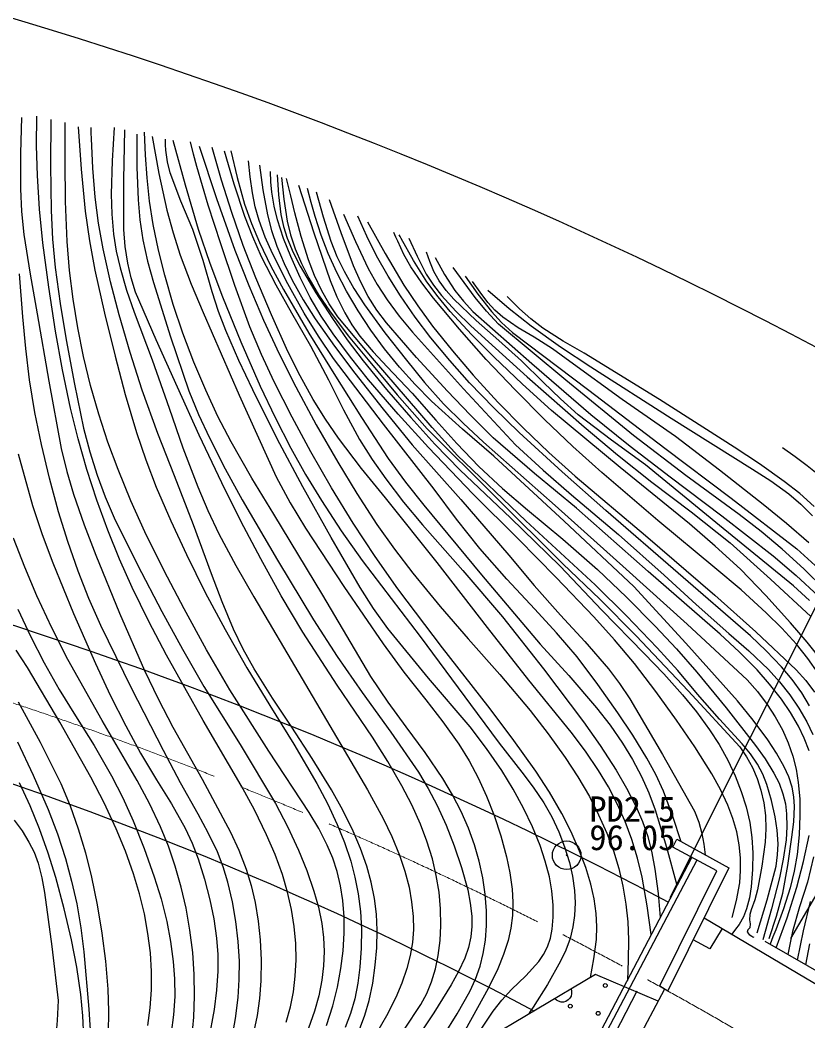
# Model space of a CAD drawing. Units: millimetres, scale not verified. Extents: x 40000 to 680000, y 20000 to 380000.
# Drawn here: x 506462 to 547578, y 266361 to 318594 of the extents above; entities that cross this region are included whole.
import ezdxf
from ezdxf.enums import TextEntityAlignment as Align

# ---------------------------------------------------------------- set-up
doc = ezdxf.new("R2010")
doc.units = ezdxf.units.MM
doc.header["$LTSCALE"] = 1000
doc.linetypes.add('CHAIN', pattern=[18.5, 12, -1.5, 3.5, -1.5])
for name, color, linetype, lineweight in [('M-BGD', 7, 'Continuous', 25), ('M-BMK', 2, 'CHAIN', 13), ('M-STR-STR1', 1, 'Continuous', 25)]:
    doc.layers.add(name, color=color, linetype=linetype, lineweight=lineweight)
doc.layers.add('M-BGD-HTXT', color=7, linetype='Continuous')
doc.layers.add('M-BMK-SRVR', color=7, linetype='Continuous')
doc.styles.add('ＭＳ ゴシック', font='')
doc.styles.get('ＭＳ ゴシック').set_extended_font_data('MS Gothic')

# ---------------------------------------------------------------- blocks, each defined once
blk = doc.blocks.new('BUHIN2')
at = {"color": 3, "linetype": 'Continuous', "lineweight": 25}
for radius in [746, 22.5]:
    blk.add_circle((0, 0), radius, dxfattribs=at)
blk = doc.blocks.new('BUHIN18')
at = {"color": 7, "linetype": 'Continuous', "lineweight": 25}
blk.add_lwpolyline([(-500, -6), (-461, 110), (-403, 208), (-309, 319), (-200, 380), (-82, 417), (73, 418), (190, 385), (301, 326), (400, 217), (461, 121), (500, 6)], dxfattribs=at)

msp = doc.modelspace()

# ---------------------------------------------------------------- linework, layer by layer
at = {"layer": 'M-BGD'}
for p, q in [((546685, 270669), (568991, 308955)), ((540392, 272798), (553905, 299823)), ((540522, 275425), (540731, 275843)), ((540731, 275843), (543445, 274358)), ((542819, 274196), (540522, 275425)), ((543445, 274358), (540267, 267933)), ((539849, 268188), (542819, 274196)), ((542154, 271749), (550875, 266571)), ((543101, 271187), (542450, 270125)), ((542450, 270125), (541581, 270590)), ((551181, 267154), (545341, 270509)), ((536486, 268781), (519548, 258746)), ((539755, 267399), (536486, 268781)), ((540085, 268027), (536745, 261685)), ((539849, 268188), (540267, 267933)), ((535305, 261426), (538665, 267927))]:
    msp.add_line(p, q, dxfattribs=at)
for points in [[(506538, 313513), (506480, 311648), (506483, 309789), (506545, 308594), (506668, 307395), (506985, 305331), (507365, 303260), (507961, 299740), (508616, 296233), (508908, 295032), (509259, 293846), (509810, 292251), (510422, 290663), (511659, 287650), (512954, 284655), (513665, 283168), (514434, 281701), (515966, 278979), (517450, 276218), (517878, 275271), (518254, 274292), (518519, 273424), (518726, 272539), (518888, 271571), (518991, 270592), (519039, 269527), (519026, 268449), (518960, 267539), (518835, 266640), (518659, 265823)], [(520348, 266297), (520571, 267093), (520728, 267887), (520826, 268693), (520867, 269546), (520848, 270410), (520769, 271289), (520630, 272170), (520421, 273088), (520152, 273999), (519769, 275043), (519328, 276072), (518690, 277375), (517998, 278652), (516019, 282037), (514097, 285442), (513180, 287200), (512316, 288986), (511652, 290462), (511038, 291972), (510468, 293543), (509954, 295134), (509498, 296732), (509101, 298341), (508682, 300335), (508320, 302352), (507958, 304657), (507655, 306971), (507482, 308723), (507369, 310479), (507329, 312026), (507333, 313570)], [(508072, 313399), (508046, 311026), (508079, 308649), (508158, 307166), (508297, 305688), (508552, 303799), (508870, 301905), (509297, 299597), (509782, 297302), (510103, 296064), (510483, 294835), (510903, 293716), (511379, 292619), (512591, 290161), (513856, 287730), (514932, 285758), (516059, 283816), (517946, 280784), (519788, 277710), (520412, 276509), (520989, 275267), (521421, 274214), (521798, 273137), (522033, 272303), (522211, 271448), (522304, 270725), (522337, 269989), (522305, 269240), (522213, 268494), (522048, 267675), (521824, 266867), (521512, 265980)], [(522450, 266117), (522779, 267158), (523023, 268120), (523207, 269095), (523322, 270014), (523376, 270941), (523369, 271790), (523301, 272645), (523183, 273410), (523006, 274158), (522776, 274858), (522490, 275537), (522048, 276398), (521545, 277244), (519447, 280436), (517412, 283642), (516197, 285731), (515027, 287862), (513980, 289856), (512982, 291885), (512251, 293498), (511575, 295134), (511044, 296569), (510569, 298027), (510143, 299522), (509776, 301033), (509474, 302527), (509232, 304030), (509051, 305531), (508929, 307045), (508841, 309132), (508813, 311231), (508811, 312231), (508811, 313240)], [(509492, 313013), (509651, 310810), (509868, 308616), (510089, 307076), (510371, 305535), (510866, 303290), (511421, 301045), (511954, 299053), (512546, 297069), (513029, 295640), (513572, 294223), (514332, 292453), (515151, 290697), (516129, 288727), (517159, 286785), (518300, 284792), (519497, 282823), (520752, 280804), (521952, 278759), (522509, 277707), (523016, 276618), (523396, 275669), (523718, 274700), (523941, 273858), (524108, 272995), (524220, 272074), (524272, 271145), (524268, 270163), (524202, 269169), (524093, 268334), (523925, 267513), (523706, 266759), (523429, 266023)], [(524178, 265919), (524454, 266666), (524675, 267435), (524866, 268339), (525000, 269267), (525079, 270178), (525099, 271100), (525059, 271929), (524958, 272761), (524786, 273604), (524555, 274434), (524228, 275360), (523845, 276267), (523309, 277358), (522718, 278421), (521713, 280066), (520653, 281687), (519636, 283201), (518674, 284744), (518111, 285763), (517601, 286810), (517002, 288235), (516453, 289696), (515517, 292258), (514524, 294803), (513651, 297025), (512830, 299277), (512202, 301236), (511631, 303214), (511188, 304930), (510802, 306661), (510561, 307999), (510380, 309346), (510256, 310869), (510192, 312408), (510183, 312689), (510174, 312979)], [(511367, 312979), (511266, 311239), (511225, 309509), (511257, 308463), (511348, 307417), (511485, 306539), (511682, 305660), (512022, 304505), (512425, 303350), (513359, 300858), (514237, 298345), (514958, 296277), (515732, 294237), (516260, 293003), (516844, 291790), (517730, 290133), (518670, 288503), (521183, 284209), (523730, 279904), (524601, 278430), (525417, 276930), (525866, 275990), (526265, 275011), (526541, 274184), (526760, 273338), (526898, 272580), (526974, 271819), (526986, 271140), (526937, 270465), (526825, 269778), (526654, 269100), (526391, 268331), (526071, 267579), (525590, 266635), (525058, 265722)], [(526520, 265940), (527385, 267223), (527682, 267796), (527929, 268406), (528133, 269078), (528282, 269779), (528382, 270554), (528422, 271337), (528404, 272219), (528325, 273091), (528183, 273954), (527979, 274815), (527696, 275737), (527356, 276639), (526901, 277649), (526392, 278630), (525648, 279910), (524849, 281165), (523012, 283888), (521217, 286656), (520094, 288555), (519024, 290482), (517981, 292440), (516986, 294436), (515809, 296923), (514687, 299436), (513563, 301899), (512490, 304399), (512255, 305148), (512080, 305909), (511954, 306773), (511886, 307660), (511882, 310275), (511936, 312865)], [(512561, 312638), (512564, 310917), (512627, 309205), (512721, 308163), (512876, 307121), (513118, 306003), (513420, 304895), (514321, 302056), (515279, 299239), (515781, 298011), (516342, 296797), (517174, 295168), (518060, 293564), (519895, 290412), (521782, 287292), (523019, 285382), (524312, 283496), (525811, 281434), (527259, 279338), (527767, 278492), (528224, 277613), (528690, 276580), (529109, 275504), (529493, 274365), (529821, 273199), (529959, 272512), (530035, 271827), (530039, 271286), (529983, 270751), (529856, 270197), (529666, 269644), (529345, 268939), (528964, 268250), (528053, 266782), (527112, 265379)], [(528559, 265581), (529273, 266729), (529935, 267907), (530228, 268548), (530468, 269219), (530636, 269885), (530748, 270576), (530808, 271341), (530807, 272112), (530741, 272974), (530615, 273826), (530427, 274694), (530180, 275545), (529861, 276424), (529483, 277290), (529034, 278166), (528527, 279021), (527596, 280379), (526616, 281702), (525671, 282998), (524771, 284333), (522264, 288583), (519701, 292807), (518564, 294679), (517479, 296581), (516792, 297913), (516159, 299272), (515537, 300747), (514966, 302255), (514461, 303756), (514012, 305276), (513683, 306589), (513411, 307922), (513223, 309137), (513096, 310357), (513017, 311542), (512958, 312740)], [(513356, 312513), (513713, 310591), (514130, 308678), (514447, 307495), (514825, 306319), (515391, 304816), (516014, 303331), (517894, 299019), (519822, 294748), (520563, 293402), (521357, 292085), (523359, 289042), (525406, 286040), (526494, 284559), (527629, 283114), (528521, 281976), (529366, 280798), (529890, 279942), (530363, 279054), (530806, 278091), (531199, 277089), (531553, 276021), (531851, 274930), (532026, 274092), (532143, 273242), (532181, 272553), (532159, 271858), (532074, 271210), (531930, 270568), (531694, 269823), (531397, 269085), (530892, 268050), (530334, 267042), (529682, 265889)], [(530498, 265888), (531147, 266871), (531598, 267448), (532106, 268000), (532847, 268718), (533529, 269462), (533784, 269830), (533991, 270235), (534140, 270681), (534236, 271161), (534286, 271780), (534277, 272407), (534209, 273145), (534082, 273877), (533872, 274700), (533601, 275514), (533196, 276501), (532737, 277460), (532193, 278458), (531598, 279425), (530795, 280584), (529945, 281705), (527771, 284258), (525649, 286843), (524907, 287894), (524213, 288981), (522690, 291594), (521223, 294230), (519888, 296743), (518604, 299288), (517876, 300826), (517200, 302394), (516817, 303390), (516491, 304406), (516011, 306044), (515471, 307671), (514856, 309143), (514304, 310624), (514163, 311200), (514079, 311798), (514059, 312087), (514045, 312376)], [(514443, 312320), (515073, 309995), (515764, 307680), (516370, 305914), (517036, 304157), (517991, 301806), (519000, 299480), (519767, 297854), (520589, 296252), (521358, 294872), (522185, 293515), (523227, 291939), (524320, 290396), (527339, 286421), (530316, 282413), (531458, 280860), (532648, 279345), (533240, 278568), (533790, 277746), (534205, 277006), (534573, 276227), (534878, 275441), (535127, 274634), (535287, 273911), (535388, 273178), (535421, 272527), (535393, 271863), (535311, 271266), (535169, 270673), (534948, 270065), (534670, 269479), (533978, 268261), (533235, 267078), (533122, 266902), (533003, 266718)], [(536223, 268625), (536411, 269612), (536539, 270612), (536562, 271287), (536523, 271972), (536415, 272735), (536246, 273492), (535984, 274366), (535660, 275230), (535219, 276225), (534726, 277188), (534082, 278303), (533381, 279393), (532150, 281119), (530877, 282801), (528501, 285834), (526171, 288908), (524985, 290602), (523843, 292338), (522716, 294180), (521641, 296054), (520657, 297865), (519723, 299711), (519063, 301133), (518455, 302588), (517675, 304737), (516948, 306918), (516288, 308930), (515686, 310959), (515522, 311594), (515363, 312240)], [(515818, 312013), (516719, 309288), (517676, 306584), (518393, 304749), (519166, 302937), (519983, 301178), (520853, 299446), (521917, 297477), (523040, 295526), (524037, 293881), (525084, 292272), (525994, 290983), (526958, 289723), (528378, 287998), (529854, 286302), (531493, 284447), (533083, 282557), (534020, 281350), (534911, 280106), (535563, 279107), (536169, 278069), (536653, 277124), (537083, 276154), (537422, 275244), (537705, 274313), (537921, 273396), (538081, 272458), (538177, 271533), (538213, 270596), (538198, 269539), (538152, 268481)], [(539402, 270867), (539193, 272371), (538924, 273874), (538685, 274855), (538387, 275823), (538035, 276764), (537623, 277691), (537167, 278572), (536655, 279431), (535962, 280446), (535220, 281426), (533013, 284140), (530853, 286892), (528222, 290285), (525533, 293656), (524285, 295195), (523086, 296769), (522400, 297762), (521765, 298787), (521077, 300027), (520441, 301298), (519576, 303207), (518762, 305145), (518108, 306831), (517507, 308545), (516982, 310234), (516488, 311945)], [(517113, 311774), (517616, 310051), (518176, 308352), (518586, 307294), (519053, 306260), (519815, 304779), (520633, 303321), (521621, 301587), (522554, 299826), (523338, 298253), (524173, 296710), (524833, 295661), (525544, 294644), (526479, 293432), (527459, 292260), (529575, 289876), (531645, 287454), (533781, 284733), (535870, 281974), (536738, 280738), (537563, 279458), (538115, 278512), (538619, 277528), (538947, 276766), (539217, 275985), (539435, 275139), (539595, 274276), (539753, 273022), (539866, 271755)], [(517466, 311763), (517794, 310371), (518183, 308988), (518539, 307983), (518956, 306988), (519550, 305752), (520204, 304533), (521539, 302254), (522923, 300009), (524274, 297845), (525673, 295716), (526576, 294484), (527534, 293279), (530545, 289634), (533602, 286029), (535100, 284384), (536550, 282702), (537248, 281802), (537903, 280857), (538425, 280004), (538894, 279120), (539280, 278265), (539610, 277388), (540197, 275428), (540726, 273450)], [(540962, 275716), (540528, 277040), (540035, 278347), (539632, 279224), (539171, 280084), (538440, 281277), (537656, 282442), (536616, 283924), (535531, 285364), (534455, 286622), (533325, 287848), (531869, 289415), (530459, 291021), (529246, 292541), (528074, 294107), (525421, 297498), (522817, 300926), (522029, 302092), (521288, 303298), (520442, 304835), (519640, 306418), (519261, 307257), (518935, 308124), (518733, 308840), (518587, 309581), (518473, 310413), (518386, 311251)], [(518954, 311024), (519134, 309725), (519375, 308431), (519591, 307603), (519867, 306789), (520239, 305891), (520668, 305017), (521243, 303997), (521868, 303009), (522873, 301577), (523933, 300171), (525411, 298281), (526932, 296433), (529467, 293577), (531960, 290677), (533284, 289091), (534657, 287541), (535934, 286157), (537170, 284730), (537748, 283969), (538280, 283167), (539992, 280268), (541664, 277316), (541880, 276742), (542041, 276141), (542140, 275593), (542220, 275028)], [(543625, 271762), (543848, 272655), (544014, 273568), (544065, 274217), (544056, 274880), (543986, 275561), (543857, 276231), (543655, 276931), (543393, 277621), (543005, 278445), (542556, 279256), (541665, 280668), (540719, 282054), (539643, 283557), (538526, 285013), (537490, 286249), (536397, 287459), (534446, 289507), (532453, 291514), (530095, 293876), (527782, 296280), (526199, 298027), (524651, 299826), (523702, 301001), (522801, 302213), (522178, 303141), (521601, 304110), (521072, 305160), (520589, 306250), (520215, 307197), (519899, 308162), (519721, 308880), (519601, 309618), (519557, 310144), (519533, 310683)], [(519874, 310513), (519942, 309475), (520068, 308453), (520205, 307824), (520400, 307211), (520713, 306467), (521084, 305743), (521902, 304356), (522762, 303012), (523534, 301901), (524364, 300813), (525578, 299318), (526846, 297852), (528112, 296463), (529427, 295109), (532059, 292623), (534648, 290097), (536820, 287793), (539032, 285533), (540056, 284478), (541034, 283384), (541758, 282493), (542437, 281562), (542937, 280785), (543389, 279969), (543770, 279161), (544097, 278330), (544346, 277535), (544541, 276713), (544649, 275935), (544698, 275138), (544688, 274263), (544617, 273369), (544525, 272785), (544374, 272212), (544206, 271799), (543980, 271404), (543795, 271145), (543598, 270892)], [(520113, 310377), (520230, 309239), (520407, 308105), (520583, 307380), (520821, 306660), (521145, 305883), (521530, 305119), (522042, 304250), (522604, 303416), (523590, 302121), (524627, 300857), (526149, 299039), (527713, 297266), (531239, 293742), (534779, 290220), (536711, 288367), (538607, 286464), (541327, 283589), (544015, 280660), (544370, 280144), (544680, 279586), (544929, 279006), (545123, 278401), (545268, 277749), (545353, 277087), (545378, 276394), (545343, 275695), (545170, 274447), (544940, 273213), (544805, 272683), (544612, 272169), (544538, 271921), (544522, 271648), (544567, 271424), (544546, 271226), (544441, 271122), (544410, 271002), (544506, 270868), (544644, 270779), (544696, 270758), (544750, 270739)], [(544920, 270967), (545442, 272688), (545910, 274445), (545992, 275025), (546014, 275608), (545967, 276313), (545859, 277018), (545677, 277860), (545435, 278693), (545220, 279241), (544951, 279759), (544575, 280305), (544141, 280827), (542959, 282104), (541821, 283422), (540787, 284646), (539704, 285835), (538114, 287495), (536479, 289114), (532863, 292469), (529286, 295871), (527968, 297324), (526684, 298828), (524846, 300949), (523050, 303112), (522594, 303787), (522189, 304493), (521825, 305267), (521511, 306080), (521129, 307290), (520803, 308525), (520586, 309418), (520374, 310320)], [(520999, 309979), (521792, 307494), (522649, 305003), (523000, 304148), (523407, 303314), (523775, 302692), (524199, 302094), (524884, 301279), (525627, 300489), (526918, 299121), (528160, 297719), (529254, 296490), (530396, 295299), (531644, 294152), (532942, 293043), (534786, 291508), (536599, 289921), (538116, 288473), (539601, 286972), (540721, 285781), (541786, 284560), (543315, 282696), (544838, 280744), (545346, 280037), (545802, 279299), (546067, 278766), (546273, 278214), (546398, 277700), (546465, 277169), (546479, 276497), (546433, 275809), (546288, 274806), (546086, 273828), (545672, 272219), (545216, 270603)], [(545557, 270660), (545939, 271839), (546261, 273029), (546526, 274475), (546736, 275961), (546833, 276758), (546869, 277558), (546838, 278060), (546745, 278561), (546573, 279097), (546339, 279627), (545940, 280336), (545482, 281026), (544709, 282066), (543893, 283063), (541212, 286069), (538484, 289035), (534855, 292444), (531192, 295828), (529546, 297238), (527932, 298702), (527074, 299570), (526259, 300481), (525488, 301431), (524764, 302418), (524107, 303414), (523496, 304450), (522990, 305417), (522536, 306417), (522170, 307367), (521860, 308344), (521659, 309064), (521465, 309797)], [(521920, 309627), (522273, 308328), (522681, 307054), (522998, 306260), (523374, 305483), (523881, 304591), (524443, 303725), (525505, 302269), (526620, 300842), (527571, 299682), (528565, 298566), (529579, 297551), (530644, 296571), (534380, 293269), (538096, 289936), (541265, 287075), (544401, 284160), (544946, 283546), (545452, 282884), (545873, 282232), (546243, 281548), (546541, 280875), (546786, 280173), (546959, 279493), (547072, 278803), (547144, 277946), (547156, 277082), (547113, 276069), (547008, 275054), (546861, 274178), (546653, 273307), (546307, 272213), (545901, 271126), (545749, 270744), (545596, 270362)], [(547633, 280457), (547385, 281114), (547078, 281753), (546664, 282466), (546194, 283155), (545577, 283939), (544919, 284678), (543981, 285625), (542989, 286540), (539241, 289816), (535495, 293115), (533306, 294924), (531150, 296785), (529942, 297985), (528774, 299230), (527154, 300990), (525580, 302789), (525083, 303462), (524633, 304174), (524225, 304958), (523870, 305773), (523226, 307491), (522602, 309206)], [(523340, 308467), (523960, 307033), (524635, 305623), (525098, 304787), (525611, 303985), (526247, 303132), (526934, 302313), (529609, 299344), (532312, 296432), (533754, 295109), (535246, 293823), (537682, 291747), (540076, 289629), (541739, 288091), (543451, 286589), (544495, 285677), (545509, 284711), (546096, 284061), (546639, 283372), (547100, 282693), (547519, 281968), (547834, 281309)], [(547665, 282815), (547255, 283484), (546747, 284183), (546188, 284850), (545402, 285675), (544571, 286458), (540803, 289728), (537028, 292993), (534747, 295011), (532505, 297074), (531193, 298349), (529924, 299666), (528889, 300819), (527898, 302013), (527078, 303090), (526307, 304202), (525664, 305229), (525068, 306293), (524565, 307312), (524090, 308354)], [(524602, 308069), (525520, 306405), (526493, 304766), (527216, 303677), (527988, 302622), (529025, 301327), (530110, 300068), (531398, 298657), (532727, 297289), (534054, 296018), (535430, 294783), (539104, 291696), (542720, 288578), (544857, 286665), (546969, 284691), (547467, 284131), (547922, 283527)], [(548117, 284505), (547571, 285280), (546975, 286022), (546209, 286865), (545399, 287668), (544083, 288854), (542719, 290003), (539746, 292475), (536826, 294980), (535310, 296340), (533833, 297745), (532292, 299290), (530791, 300880), (529399, 302459), (528045, 304084), (527430, 304879), (526861, 305714), (526490, 306363), (526168, 307049), (526073, 307270), (525976, 307501)], [(548352, 285104), (547532, 286133), (546657, 287134), (545371, 288560), (544050, 289937), (542743, 291143), (541396, 292304), (537777, 295238), (534200, 298214), (532676, 299594), (531190, 301021), (530026, 302182), (528899, 303390), (528274, 304142), (527692, 304938), (526997, 306044), (526345, 307195), (526292, 307291), (526238, 307388)], [(526749, 307217), (527178, 306263), (527662, 305333), (528033, 304757), (528454, 304214), (529199, 303402), (529988, 302632), (532918, 299977), (535896, 297360), (537643, 295898), (539436, 294477), (541488, 292922), (543509, 291315), (545623, 289425), (547722, 287467)], [(547652, 288309), (546819, 289073), (542965, 292224), (539097, 295379), (537323, 296666), (535588, 297998), (534656, 298825), (533755, 299705), (532624, 300809), (531450, 301871), (530259, 302918), (529096, 304021), (528690, 304481), (528328, 304981), (528062, 305466), (527845, 305989), (527756, 306233), (527670, 306478)], [(528125, 306194), (528615, 305321), (529159, 304477), (529601, 303918), (530098, 303388), (533160, 300674), (536254, 298013), (538297, 296360), (540378, 294754), (543085, 292719), (545757, 290634), (546953, 289606), (548120, 288522)], [(548452, 288878), (547357, 289952), (546227, 290977), (545128, 291900), (543979, 292786), (541212, 294824), (538475, 296914), (534938, 299795), (531430, 302730), (530804, 303396), (530214, 304112), (529633, 304890), (529068, 305683)], [(517516, 265413), (517709, 266495), (517844, 267595), (517905, 268532), (517906, 269479), (517845, 270516), (517723, 271559), (517546, 272587), (517310, 273603), (517067, 274405), (516764, 275195), (516288, 276184), (515752, 277156), (514829, 278797), (513955, 280472), (512286, 283726), (510671, 287006), (510054, 288404), (509489, 289835), (508950, 291374), (508467, 292932), (507993, 294682), (507578, 296445), (507241, 298120), (506961, 299815), (506759, 301449), (506615, 303101), (506440, 305352)], [(529693, 305229), (530357, 304284), (531065, 303381), (531592, 302815), (532162, 302291), (536146, 299282), (540113, 296252), (543570, 293649), (546988, 291000), (547944, 290135)], [(547617, 291307), (546452, 292325), (545238, 293306), (542968, 295106), (540665, 296856), (537890, 298794), (535155, 300778), (534245, 301428), (533285, 302037), (532455, 302539), (531660, 303090), (531243, 303452), (530868, 303857), (530464, 304389), (530080, 304956)], [(530875, 304501), (531978, 303549), (533126, 302637), (534665, 301542), (536246, 300492), (540446, 297815), (544689, 295162), (545644, 294541), (546570, 293867), (547211, 293322), (547818, 292726)], [(547905, 293201), (547148, 293879), (546343, 294517), (545056, 295432), (543725, 296305), (539828, 298786), (535898, 301216), (534802, 301842), (533743, 302517), (533122, 302996), (532531, 303528), (532201, 303847), (531875, 304172)], [(548226, 294769), (547538, 295330), (546904, 295804), (546250, 296274)], [(506365, 295948), (507115, 293262), (507616, 291755), (508174, 290267), (509258, 287630), (510402, 285007), (511163, 283367), (511979, 281755), (512756, 280338), (513592, 278941), (514362, 277700), (515079, 276430), (515449, 275635), (515765, 274815), (516096, 273762), (516370, 272690), (516571, 271696), (516714, 270685), (516779, 269829), (516784, 268962), (516717, 267966), (516589, 266965), (516292, 265358)], [(515435, 265455), (515535, 266553), (515574, 267657), (515553, 268793), (515471, 269937), (515330, 271094), (515129, 272253), (514878, 273348), (514566, 274436), (514206, 275475), (513790, 276492), (513211, 277711), (512580, 278902), (510744, 282048), (508960, 285227), (508125, 286875), (507345, 288550), (506706, 290038), (506119, 291559)], [(506354, 287852), (507010, 286440), (507721, 285053), (508510, 283651), (509351, 282279), (510323, 280733), (511244, 279156), (511827, 277998), (512361, 276804), (512942, 275354), (513465, 273886), (513819, 272732), (514118, 271551), (514319, 270515), (514461, 269470), (514527, 268560), (514533, 267641), (514468, 266687), (514343, 265738)], [(513127, 266125), (513252, 267054), (513318, 267989), (513321, 268949), (513263, 269910), (513140, 270927), (512956, 271944), (512703, 272994), (512389, 274039), (511967, 275218), (511485, 276386), (510847, 277749), (510157, 279083), (508531, 281962), (506853, 284810), (506266, 285715)], [(506368, 283017), (507506, 280905), (508594, 278759), (509071, 277584), (509493, 276387), (509871, 275143), (510192, 273873), (510491, 272423), (510733, 270951), (510917, 269489), (511042, 268024), (511085, 266876), (511069, 265727)], [(506323, 280932), (507153, 279180), (507932, 277394), (508410, 276132), (508834, 274840), (509156, 273665), (509422, 272467), (509640, 271218), (509798, 269961), (510050, 266983), (510243, 263984)], [(509790, 265513), (509740, 266630), (509630, 267743), (509418, 269168), (509145, 270594), (508768, 272220), (508331, 273841), (507934, 275121), (507482, 276380), (506992, 277594), (506441, 278795)], [(506150, 276840), (506570, 276275), (506930, 275691), (507192, 275164), (507403, 274600), (507601, 273837), (507740, 273061), (508124, 270240), (508444, 267432), (508405, 266387), (508306, 265342)], [(545923, 270174), (546489, 271752), (546996, 273346), (547346, 274675), (547642, 276037)], [(547867, 274921), (547548, 273597), (547128, 272321), (546765, 271028), (546643, 270433), (546530, 269826)], [(547031, 269538), (547337, 271074), (547702, 272595)], [(547660, 270385), (547456, 269294)]]:
    msp.add_lwpolyline(points, dxfattribs=at)
for centre in [(537001, 268214), (535176, 267133), (536629, 266761)]:
    msp.add_circle(centre, 99.5, dxfattribs=at)
msp.add_arc((441420, 100966), 227110, 60.4877, 108.43268, dxfattribs=at)
at = {"layer": 'M-BMK'}
msp.add_arc((442631, 92242), 200993, 57.86107, 86.42807, dxfattribs=at)
at = {"layer": 'M-STR-STR1'}
for p, q in [((534827, 262132), (541512, 274896)), ((541778, 274753), (535071, 262026))]:
    msp.add_line(p, q, dxfattribs=at)
for centre, radius, start, end in [((442443, 88621), 208342, 61.99023, 86.07495), ((444498, 100102), 188936, 61.96582, 86.61548)]:
    msp.add_arc(centre, radius, start, end, dxfattribs=at)

# ---------------------------------------------------------------- block references
at = {"layer": 'M-BGD', "rotation": 209.96056}
msp.add_blockref('BUHIN18', (534792, 267778), dxfattribs=at)
at = {"layer": 'M-BMK-SRVR', "rotation": 209.96056}
msp.add_blockref('BUHIN2', (534986, 275009), dxfattribs=at)

# ---------------------------------------------------------------- texts
at = {"layer": 'M-BGD-HTXT', "style": 'ＭＳ ゴシック'}
for s, p in [('PD2-5', (536169, 276364)), ('96.05', (536169, 274881))]:
    msp.add_text(s, height=1320, dxfattribs=at).set_placement(p, align=Align.BOTTOM_LEFT)

doc.saveas('drawing.dxf')
